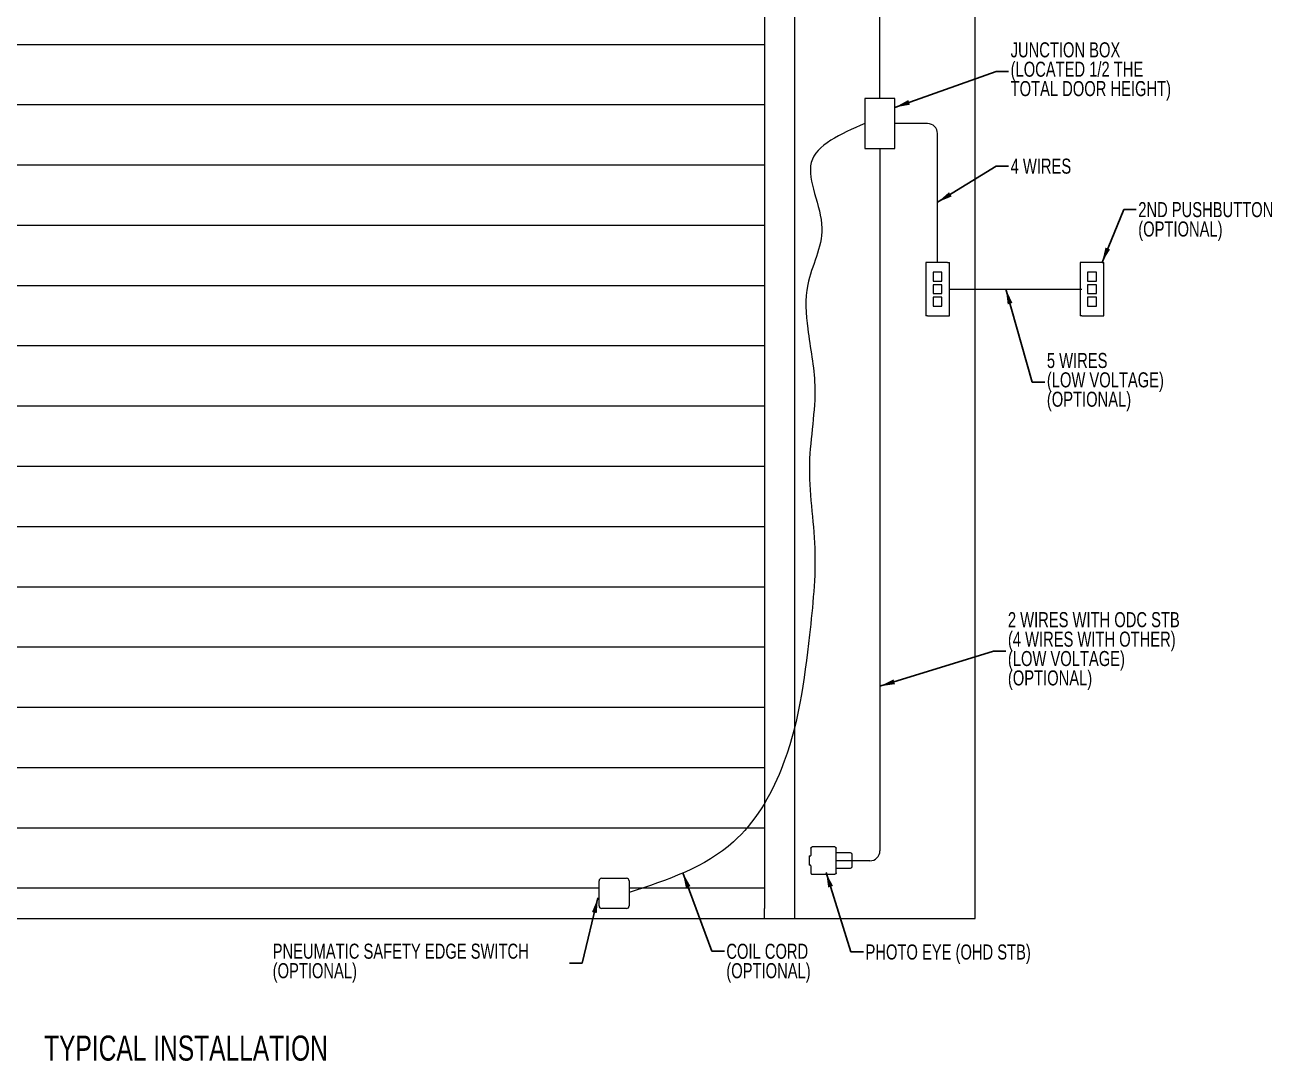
# Model space of a CAD drawing. Header units: inches. Extents: x 5.6 to 25.2, y 3.5 to 20.5.
# Drawn here: x 12.83 to 25.24, y 3.45 to 13.77 of the extents above; entities that cross this region are included whole.
import ezdxf
from ezdxf.lldxf.tags import DXFTag

# ---------------------------------------------------------------- set-up
doc = ezdxf.new("R2010")
doc.units = ezdxf.units.IN
doc.header["$MEASUREMENT"] = 0
doc.layers.add('DIM', color=1, linetype='Continuous')
doc.layers.add('HID', color=1, linetype='HIDDEN', lineweight=15)
doc.layers.add('SLD-0', color=7, linetype='Continuous', lineweight=15)
doc.styles.add('SLDTEXTSTYLE0', font='ARIAL.TTF', dxfattribs={"width": 0.7})
doc.styles.get("Standard").update_dxf_attribs({"font": 'ARIAL.TTF'})
tags = doc.linetypes.add('HIDDEN', pattern=[0.075, 0.05, -0.025]).pattern_tags.tags
tags[6:7] = [DXFTag(74, 4), DXFTag(75, 0), DXFTag(340, '0'), DXFTag(46, 1.0), DXFTag(50, 0.0), DXFTag(44, 0.0), DXFTag(45, 0.0)]
tags[4:5] = [DXFTag(74, 4), DXFTag(75, 0), DXFTag(340, '0'), DXFTag(46, 1.0), DXFTag(50, 0.0), DXFTag(44, 0.0), DXFTag(45, 0.0)]
doc.dimstyles.new('SLDDIMSTYLE0', dxfattribs={"dimtxt": 0.15, "dimasz": 0.15, "dimexe": 0, "dimexo": 0.0625, "dimgap": 0.0375, "dimtad": 0, "dimtih": 1, "dimtoh": 1, "dimdec": 0, "dimrnd": 1e-09, "dimzin": 0, "dimdsep": 46, "dimtxsty": 'Standard', "dimsah": 1, "dimcen": 0.09, "dimadec": 0, "dimazin": 0, "dimtfac": 1, "dimtdec": 0, "dimtofl": 0, "dimtmove": 0, "dimatfit": 3, "dimfxl": 0, "dimtolj": 1, "dimtzin": 0, "dimarcsym": 0})

# ---------------------------------------------------------------- blocks, each defined once
blk = doc.blocks.new('SW_NOTE_3')
at = {"layer": 'DIM', "color": 0, "char_height": 0.15, "attachment_point": 1, "style": 'SLDTEXTSTYLE0'}
for s, insert in [('JUNCTION BOX', (0.02, 0.29)), ('(LOCATED 1/2 THE', (0.02, 0.097)), ('TOTAL DOOR HEIGHT)', (0.02, -0.096))]:
    blk.add_mtext(s, dxfattribs=dict(at, insert=insert))
blk = doc.blocks.new('SW_NOTE_4')
at = {"layer": 'DIM', "color": 0, "char_height": 0.15, "attachment_point": 1, "style": 'SLDTEXTSTYLE0'}
for s, insert in [('2ND PUSHBUTTON', (0.02, 0.075)), ('(OPTIONAL)', (0.02, -0.118))]:
    blk.add_mtext(s, dxfattribs=dict(at, insert=insert))
blk = doc.blocks.new('SW_NOTE_5')
at = {"layer": 'DIM', "color": 0, "char_height": 0.15, "attachment_point": 1, "style": 'SLDTEXTSTYLE0'}
for s, insert in [('5 WIRES', (0.02, 0.29)), ('(LOW VOLTAGE)', (0.02, 0.097)), ('(OPTIONAL)', (0.02, -0.096))]:
    blk.add_mtext(s, dxfattribs=dict(at, insert=insert))
blk = doc.blocks.new('SW_NOTE_6')
at = {"layer": 'DIM', "color": 0, "char_height": 0.15, "attachment_point": 1, "style": 'SLDTEXTSTYLE0'}
for s, insert in [('2 WIRES WITH ODC STB', (0.02, 0.387)), ('(4 WIRES WITH OTHER)', (0.02, 0.193)), ('(LOW VOLTAGE)', (0.02, 0)), ('(OPTIONAL)', (0.02, -0.193))]:
    blk.add_mtext(s, dxfattribs=dict(at, insert=insert))
blk = doc.blocks.new('SW_NOTE_7')
at = {"layer": 'DIM', "color": 0, "char_height": 0.15, "attachment_point": 1, "style": 'SLDTEXTSTYLE0'}
for s, insert in [('COIL CORD', (0.02, 0.075)), ('(OPTIONAL)', (0.02, -0.118))]:
    blk.add_mtext(s, dxfattribs=dict(at, insert=insert))
blk = doc.blocks.new('SW_NOTE_8')
at = {"layer": 'DIM', "color": 0, "char_height": 0.15, "attachment_point": 1, "style": 'SLDTEXTSTYLE0'}
for s, insert in [('PNEUMATIC SAFETY EDGE SWITCH', (-2.957, 0.194)), ('(OPTIONAL)', (-2.957, 0))]:
    blk.add_mtext(s, dxfattribs=dict(at, insert=insert))

msp = doc.modelspace()

# ---------------------------------------------------------------- linework, layer by layer
at = {"color": 7, "linetype": 'Continuous', "lineweight": 15}
for p, q in [((22.289, 4.872), (22.289, 20.472)), ((20.189, 17.662), (20.189, 4.972)), ((20.489, 17.672), (20.489, 4.872)), ((20.189, 13.572), (8.739, 13.572)), ((20.189, 12.972), (8.739, 12.972)), ((21.489, 13.037), (21.189, 13.037)), ((21.189, 13.037), (21.189, 12.537)), ((21.489, 12.537), (21.489, 13.037)), ((21.189, 12.537), (21.489, 12.537)), ((20.189, 12.372), (8.739, 12.372)), ((20.189, 11.772), (8.739, 11.772)), ((21.795, 11.404), (21.795, 10.872)), ((21.813, 11.404), (21.795, 11.404)), ((22.013, 11.404), (21.813, 11.404)), ((21.87, 11.307), (21.87, 11.219)), ((21.957, 11.307), (21.87, 11.307)), ((21.957, 11.219), (21.957, 11.307)), ((22.013, 11.404), (22.032, 11.404)), ((22.032, 10.872), (22.032, 11.404)), ((23.332, 11.404), (23.332, 10.872)), ((23.351, 11.404), (23.332, 11.404)), ((23.551, 11.404), (23.351, 11.404)), ((23.407, 11.307), (23.407, 11.219)), ((23.495, 11.307), (23.407, 11.307)), ((23.495, 11.219), (23.495, 11.307)), ((23.551, 11.404), (23.57, 11.404)), ((23.57, 10.872), (23.57, 11.404)), ((21.87, 11.219), (21.957, 11.219)), ((21.87, 11.182), (21.87, 11.094)), ((21.957, 11.182), (21.87, 11.182)), ((21.957, 11.094), (21.957, 11.182)), ((23.407, 11.219), (23.495, 11.219)), ((23.407, 11.182), (23.407, 11.094)), ((23.495, 11.182), (23.407, 11.182)), ((23.495, 11.094), (23.495, 11.182)), ((20.189, 11.172), (8.739, 11.172)), ((21.87, 11.094), (21.957, 11.094)), ((21.87, 11.057), (21.87, 10.969)), ((21.957, 11.057), (21.87, 11.057)), ((21.957, 10.969), (21.957, 11.057)), ((23.407, 11.094), (23.495, 11.094)), ((23.495, 11.057), (23.407, 11.057)), ((23.407, 11.057), (23.407, 10.969)), ((23.495, 10.969), (23.495, 11.057)), ((21.87, 10.969), (21.957, 10.969)), ((23.407, 10.969), (23.495, 10.969)), ((21.813, 10.872), (21.795, 10.872)), ((21.813, 10.872), (22.013, 10.872)), ((22.013, 10.872), (22.032, 10.872)), ((23.351, 10.872), (23.332, 10.872)), ((23.351, 10.872), (23.551, 10.872)), ((23.551, 10.872), (23.57, 10.872)), ((20.189, 10.572), (8.739, 10.572)), ((20.189, 9.972), (8.739, 9.972)), ((20.189, 9.372), (8.739, 9.372)), ((20.189, 8.772), (8.739, 8.772)), ((20.189, 8.172), (8.739, 8.172)), ((20.189, 7.572), (8.739, 7.572)), ((20.189, 6.972), (8.739, 6.972)), ((20.189, 6.372), (8.739, 6.372)), ((20.189, 5.772), (8.739, 5.772)), ((20.634, 5.495), (20.646, 5.495)), ((20.651, 5.571), (20.651, 5.5)), ((20.891, 5.584), (20.664, 5.584)), ((20.904, 5.325), (20.904, 5.571)), ((21.048, 5.524), (20.904, 5.524)), ((21.064, 5.389), (21.064, 5.508)), ((20.646, 5.402), (20.634, 5.402)), ((20.651, 5.397), (20.651, 5.325)), ((20.904, 5.373), (21.048, 5.373)), ((18.542, 4.997), (18.542, 5.247)), ((18.567, 5.272), (18.817, 5.272)), ((18.842, 5.247), (18.842, 4.997)), ((20.664, 5.313), (20.891, 5.313)), ((18.542, 5.172), (8.739, 5.172)), ((20.189, 5.172), (18.842, 5.172)), ((18.817, 4.972), (18.567, 4.972)), ((20.189, 4.872), (20.189, 4.972)), ((8.739, 4.872), (20.189, 4.872)), ((20.189, 4.872), (20.489, 4.872)), ((20.489, 4.872), (22.289, 4.872))]:
    msp.add_line(p, q, dxfattribs=at)
for centre, radius, start, end in [((21.048, 5.508), 0.016, 0, 90), ((21.048, 5.389), 0.016, 270, 360), ((18.567, 5.247), 0.025, 90, 180), ((18.817, 5.247), 0.025, 0, 90), ((18.567, 4.997), 0.025, 180, 270), ((18.817, 4.997), 0.025, 270, 0)]:
    msp.add_arc(centre, radius, start, end, dxfattribs=at)
for points, knots in [([(20.634, 5.495), (20.634, 5.495), (20.634, 5.494), (20.634, 5.49), (20.634, 5.485), (20.634, 5.478), (20.634, 5.471), (20.634, 5.463), (20.634, 5.456), (20.634, 5.448), (20.634, 5.441), (20.634, 5.433), (20.634, 5.426), (20.634, 5.418), (20.634, 5.412), (20.634, 5.406), (20.634, 5.402), (20.634, 5.402), (20.634, 5.402)], [0, 0, 0, 0, 0.076667, 0.149293, 0.217872, 0.282405, 0.342886, 0.399311, 0.451685, 0.499999, 0.548314, 0.600688, 0.657113, 0.717597, 0.782127, 0.850708, 0.923333, 1, 1, 1, 1]), ([(20.646, 5.495), (20.647, 5.495), (20.648, 5.495), (20.65, 5.496), (20.651, 5.498), (20.651, 5.499), (20.651, 5.5)], [0, 0, 0, 0, 0.249884, 0.500019, 0.750187, 1, 1, 1, 1]), ([(20.651, 5.571), (20.651, 5.573), (20.652, 5.576), (20.655, 5.58), (20.659, 5.583), (20.662, 5.583), (20.664, 5.584)], [0, 0, 0, 0, 0.249948, 0.499998, 0.750047, 1, 1, 1, 1]), ([(20.891, 5.584), (20.893, 5.583), (20.896, 5.583), (20.9, 5.58), (20.903, 5.576), (20.903, 5.573), (20.904, 5.571)], [0, 0, 0, 0, 0.249955, 0.500007, 0.750045, 1, 1, 1, 1]), ([(20.651, 5.397), (20.651, 5.397), (20.651, 5.399), (20.65, 5.4), (20.648, 5.401), (20.647, 5.401), (20.646, 5.402)], [0, 0, 0, 0, 0.249813, 0.499981, 0.750116, 1, 1, 1, 1]), ([(20.651, 5.325), (20.651, 5.325), (20.651, 5.323), (20.652, 5.32), (20.655, 5.316), (20.658, 5.314), (20.661, 5.313), (20.663, 5.313), (20.664, 5.313)], [0, 0, 0, 0, 0.130724, 0.257805, 0.499999, 0.742193, 0.869274, 1, 1, 1, 1]), ([(20.904, 5.325), (20.903, 5.324), (20.903, 5.321), (20.9, 5.316), (20.896, 5.314), (20.893, 5.313), (20.891, 5.313)], [0, 0, 0, 0, 0.249955, 0.499993, 0.750045, 1, 1, 1, 1])]:
    msp.add_open_spline(points, degree=3, knots=knots, dxfattribs=at)
at = {"layer": 'HID'}
msp.add_line((22.032, 11.138), (23.351, 11.138), dxfattribs=at)
at = {"layer": 'SLD-0'}
for p, q in [((21.339, 13.037), (21.339, 17.705)), ((21.813, 12.787), (21.489, 12.787)), ((21.913, 11.404), (21.913, 12.687)), ((21.339, 12.537), (21.339, 5.546)), ((21.239, 5.446), (20.906, 5.446))]:
    msp.add_line(p, q, dxfattribs=at)
for centre, start, end in [((21.813, 12.687), 0, 90), ((21.239, 5.546), 270, 0)]:
    msp.add_arc(centre, 0.1, start, end, dxfattribs=at)
msp.add_open_spline([(21.189, 12.787), (20.946, 12.682), (20.46, 12.471), (20.887, 11.751), (20.578, 11.238), (20.614, 10.697), (20.739, 10.112), (20.585, 9.38), (20.731, 8.553), (20.622, 7.528), (20.493, 6.498), (19.883, 5.476), (19.222, 5.254), (18.842, 5.13)], degree=3, knots=[0, 0, 0, 0, 0.0749352, 0.1498734, 0.2158181, 0.2657992, 0.3302728, 0.4184437, 0.5145945, 0.6127408, 0.7680138, 0.8661601, 0.9971245, 0.9971245, 0.9971245, 0.9971245], dxfattribs=at)

# ---------------------------------------------------------------- block references
at = {"layer": 'DIM'}
for name, p in [('SW_NOTE_3', (22.621, 13.306)), ('SW_NOTE_4', (23.892, 11.93)), ('SW_NOTE_5', (22.982, 10.213)), ('SW_NOTE_6', (22.594, 7.535)), ('SW_NOTE_8', (18.249, 4.427)), ('SW_NOTE_7', (19.79, 4.545))]:
    msp.add_blockref(name, p, dxfattribs=at)

# ---------------------------------------------------------------- texts
at = {"layer": 'DIM', "attachment_point": 1, "style": 'SLDTEXTSTYLE0'}
for s, insert, char_height in [('4 WIRES', (22.641, 12.438), 0.15), ('PHOTO EYE (OHD STB)', (21.196, 4.613), 0.15), ('TYPICAL INSTALLATION', (13.016, 3.706), 0.25)]:
    msp.add_mtext(s, dxfattribs=dict(at, insert=insert, char_height=char_height))

# ---------------------------------------------------------------- leaders
at = {"layer": 'DIM'}
for points in [[(21.489, 12.948), (22.496, 13.306), (22.621, 13.306)], [(21.913, 12.003), (22.496, 12.364), (22.621, 12.364)], [(23.551, 11.404), (23.767, 11.93), (23.892, 11.93)], [(22.594, 11.138), (22.857, 10.213), (22.982, 10.213)], [(21.339, 7.184), (22.469, 7.535), (22.594, 7.535)], [(19.378, 5.325), (19.665, 4.545), (19.79, 4.545)], [(20.803, 5.331), (21.051, 4.538), (21.176, 4.538)], [(18.531, 5.076), (18.374, 4.427), (18.249, 4.427)]]:
    msp.add_leader(points, dimstyle='SLDDIMSTYLE0', override={"dimscale": 1, "dimgap": 0.0375, "dimtad": 0, "dimclrd": 0}, dxfattribs=at)

doc.saveas('drawing.dxf')
